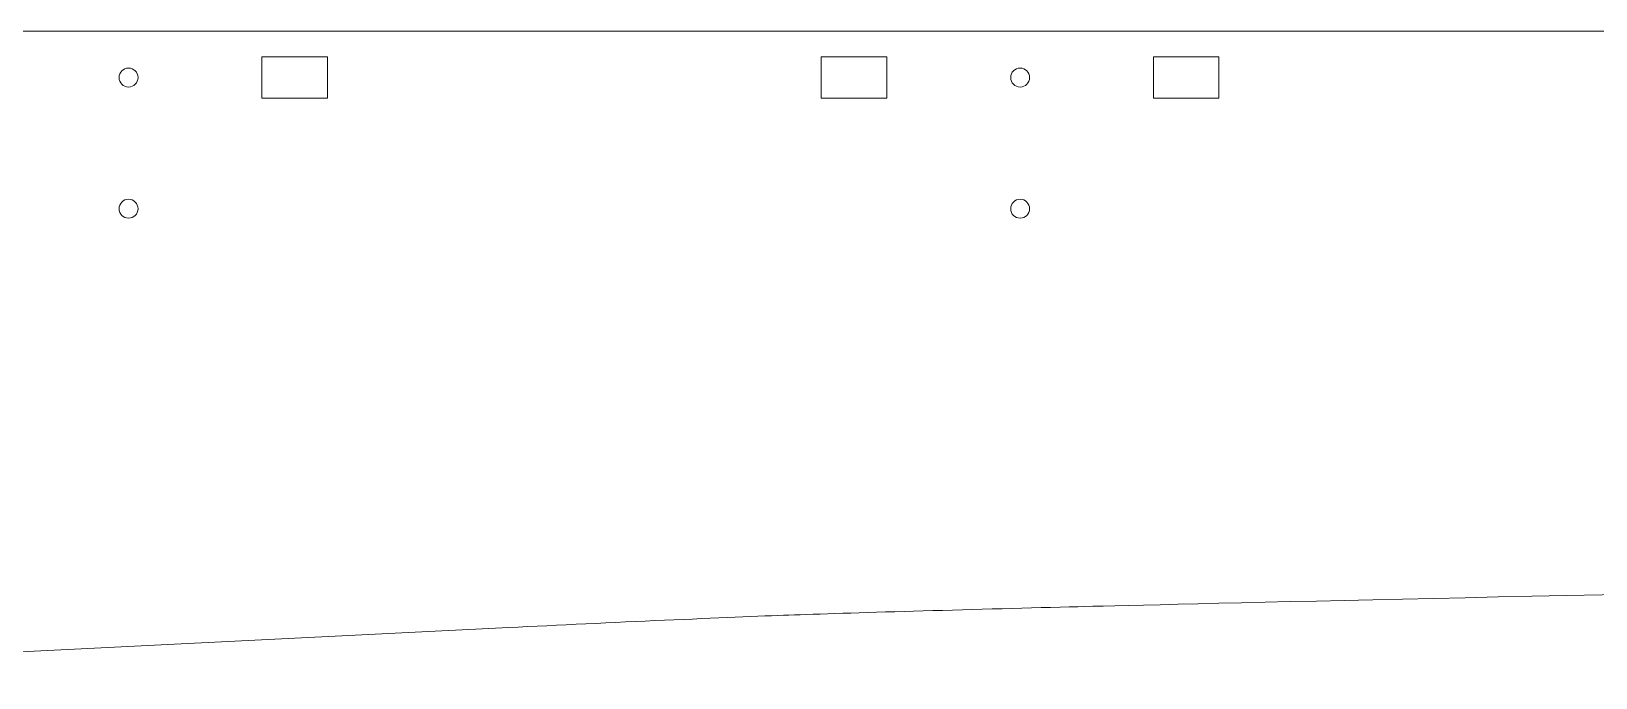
# Model space of a CAD drawing. Header units: millimetres. Extents: x 28 to 1172, y 29 to 868.
# Drawn here: x 212.6 to 400.9, y 789.7 to 867.5 of the extents above; entities that cross this region are included whole.
import ezdxf

# ---------------------------------------------------------------- set-up
doc = ezdxf.new("R2010")
doc.units = ezdxf.units.MM
doc.layers.add('New Right hand side', color=1, linetype='CONTINUOUS', lineweight=0, true_color=0xff0000)

msp = doc.modelspace()

# ---------------------------------------------------------------- linework, layer by layer
at = {"layer": 'New Right hand side', "color": 1, "true_color": 0xff0000}
msp.add_line((41.3, 867.5), (1166.7, 867.5), dxfattribs=at)
for points in [[(334.12, 867.5), (41.3, 867.5)], [(248.25, 864.42), (248.25, 859.46), (240.37, 859.46), (240.37, 864.42), (248.25, 864.42), (248.25, 864.42)], [(315.59, 864.42), (315.59, 859.46), (307.71, 859.46), (307.71, 864.42), (315.59, 864.42), (315.59, 864.42)], [(355.59, 864.42), (355.59, 859.46), (347.71, 859.46), (347.71, 864.42), (355.59, 864.42), (355.59, 864.42)], [(224.31, 860.8), (224.31, 860.8)], [(331.65, 860.8), (331.65, 860.8)], [(225.45, 846.16), (225.45, 846.16)], [(332.79, 846.16), (332.79, 846.16)], [(270.11, 795.77), (149.32, 789.74)]]:
    msp.add_lwpolyline(points, dxfattribs=at)
for points in [[(223.17, 861.94), (223.17, 862.57), (223.68, 863.08), (224.31, 863.08)], [(224.31, 863.08), (224.94, 863.08), (225.45, 862.57), (225.45, 861.94)], [(330.51, 861.94), (330.51, 862.57), (331.02, 863.08), (331.65, 863.08)], [(331.65, 863.08), (332.28, 863.08), (332.79, 862.57), (332.79, 861.94)], [(224.31, 860.8), (223.68, 860.8), (223.17, 861.31), (223.17, 861.94)], [(225.45, 861.94), (225.45, 861.31), (224.94, 860.8), (224.31, 860.8)], [(331.65, 860.8), (331.02, 860.8), (330.51, 861.31), (330.51, 861.94)], [(332.79, 861.94), (332.79, 861.31), (332.28, 860.8), (331.65, 860.8)], [(223.17, 846.16), (223.17, 846.79), (223.68, 847.3), (224.31, 847.3)], [(224.31, 845.02), (223.68, 845.02), (223.17, 845.53), (223.17, 846.16)], [(224.31, 847.3), (224.94, 847.3), (225.45, 846.79), (225.45, 846.16)], [(225.45, 846.16), (225.45, 845.53), (224.94, 845.02), (224.31, 845.02)], [(330.51, 846.16), (330.51, 846.79), (331.02, 847.3), (331.65, 847.3)], [(331.65, 845.02), (331.02, 845.02), (330.51, 845.53), (330.51, 846.16)], [(331.65, 847.3), (332.28, 847.3), (332.79, 846.79), (332.79, 846.16)], [(332.79, 846.16), (332.79, 845.53), (332.28, 845.02), (331.65, 845.02)], [(586.68, 802.31), (498.99, 802.31), (337.57, 798.25), (337.57, 798.25)], [(303.82, 797.27), (297.03, 797.03), (281.86, 796.35), (270.11, 795.77)], [(337.57, 798.25), (325.79, 797.95), (310.6, 797.51), (303.82, 797.27)]]:
    msp.add_open_spline(points, degree=3, dxfattribs=at)

doc.saveas('drawing.dxf')
